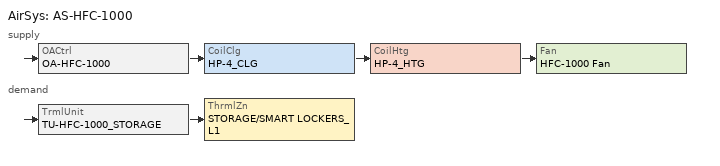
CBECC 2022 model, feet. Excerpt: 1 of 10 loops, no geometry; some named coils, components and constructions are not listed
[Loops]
AirSys 'AS-HFC-1000'
 supply: OACtrl 'OA-HFC-1000' > CoilClg 'HP-4_CLG' > CoilHtg 'HP-4_HTG' > Fan 'HFC-1000 Fan'
 demand: TrmlUnit 'TU-HFC-1000_STORAGE' > ThrmlZn 'STORAGE/SMART LOCKERS_L1'
[ResOtherZn] ozDHWSys=ResidentialDHWSystem 1
IDF 1_L1: Type=Conditioned; SpcFunc=Electrical, Mechanical, Telephone Rooms; VentSpcFunc=General - Unoccupied; ozHVACSystem=LG ZRUM036GSS0; Area=100.394; CeilingHeight=11; FloorHeight=11; Bottom=11; AirSys_NameRoot=AS_IDF 1_L1
IDF 2_L1: Type=Conditioned; SpcFunc=Electrical, Mechanical, Telephone Rooms; VentSpcFunc=General - Unoccupied; ozHVACSystem=LG KSAB091A; Area=120.788; CeilingHeight=11; FloorHeight=11; Bottom=11; AirSys_NameRoot=AS_IDF 2_L1
IDF 3_L1: Type=Conditioned; SpcFunc=Electrical, Mechanical, Telephone Rooms; VentSpcFunc=General - Unoccupied; ozHVACSystem=LG ZRUM036GSS0-2; Area=105.519; CeilingHeight=11; FloorHeight=11; Bottom=11; AirSys_NameRoot=AS_IDF 3_L1
INVERTER RM_L1: Type=Conditioned; SpcFunc=Electrical, Mechanical, Telephone Rooms; VentSpcFunc=General - Unoccupied; ozHVACSystem=LG KUSAB121A; Area=165.153; CeilingHeight=11; FloorHeight=11; Bottom=11; AirSys_NameRoot=AS_INVERTER RM._L1
JAN CL_L1: Type=Unconditioned; SpcFunc=Storage; VentSpcFunc=General - Unoccupied; Area=27.9346; CeilingHeight=11; FloorHeight=11; Bottom=11; IAQOption=Individual IAQ Fans
LOBBY_L1: Type=Unconditioned; SpcFunc=Lobby, Main Entry; VentSpcFunc=Residential - Common corridors; Area=530.857; CeilingHeight=11; FloorHeight=11; Bottom=11; IAQOption=Individual IAQ Fans; IAQFanRef[1]=FOF-2; DsgnOcc=1; DsgnOccNum=14
MAIN ELEC._L1: Type=Unconditioned; SpcFunc=Electrical, Mechanical, Telephone Rooms; VentSpcFunc=General - Unoccupied; Area=221.032; CeilingHeight=11; FloorHeight=11; Bottom=11; IAQOption=Individual IAQ Fans
MAIN ELEC_L1: Type=Unconditioned; SpcFunc=Electrical, Mechanical, Telephone Rooms; VentSpcFunc=General - Unoccupied; Area=257.729; CeilingHeight=11; FloorHeight=11; Bottom=11; IAQOption=Individual IAQ Fans
MAIN LOBBY/LEASING_L1: Type=Conditioned; SpcFunc=Lobby, Main Entry; VentSpcFunc=Lodging - Lobbies/pre-function; ozHVACSystem=MAIN LOBBY/LEASI AirSys; Area=674.631; CeilingHeight=21.25; FloorHeight=21.25; Bottom=11
MAKER ROOM_L1: Type=Conditioned; SpcFunc=All other; VentSpcFunc=Misc - All others; ozHVACSystem=MAKER ROOM_L1 AirSys; Area=70.0393; CeilingHeight=11; FloorHeight=11; Bottom=11
MECH._L1: Type=Unconditioned; SpcFunc=Electrical, Mechanical, Telephone Rooms; VentSpcFunc=General - Unoccupied; Area=61.5586; CeilingHeight=11; FloorHeight=11; Bottom=11; IAQOption=Individual IAQ Fans
MOVE IN/OUT_L1: Type=Unconditioned; SpcFunc=Lobby, Main Entry; VentSpcFunc=Residential - Common corridors; Area=1014.16; CeilingHeight=11; FloorHeight=11; Bottom=11; IAQOption=Individual IAQ Fans; IAQFanRef[1]=COOK-120SQN10D
MPOE_L1: Type=Conditioned; SpcFunc=Electrical, Mechanical, Telephone Rooms; VentSpcFunc=General - Unoccupied; ozHVACSystem=LG KUSAP241A; Area=156.853; CeilingHeight=11; FloorHeight=11; Bottom=11; AirSys_NameRoot=AS_MPOE_L1
PARKING_L1: Type=Unconditioned; SpcFunc=Parking Garage Area (Parking Zone and Ramps); VentSpcFunc=Exhaust - Parking garages; Area=73113; CeilingHeight=11; FloorHeight=11; Bottom=11; IAQOption=Individual IAQ Fans; PrkgGarExhFlow=56000; PrkgGarExhFanPwr=0.4
PASSAGEWAY_L1: Type=Unconditioned; SpcFunc=Corridor Area; VentSpcFunc=Lodging - Lobbies/pre-function; Area=157; CeilingHeight=11; FloorHeight=11; Bottom=11; IAQOption=Individual IAQ Fans; IAQFanRef[1]=FOF-2_100
RESTROOM_L1: Type=Unconditioned; SpcFunc=Restrooms; VentSpcFunc=Exhaust - Toilets, public; Area=137.642; CeilingHeight=11; FloorHeight=11; Bottom=11; IAQOption=Individual IAQ Fans; IAQFanRef[1]=TEF-1_50; ExhNumFixtures=2; IAQFanCnt[1]=2; MakeupExhSrc=DirectOutsideAir
STAIR 1_L1: Type=Unconditioned; SpcFunc=Stairwell; VentSpcFunc=General - Unoccupied; Area=179.107; CeilingHeight=11; FloorHeight=11; Bottom=11; IAQOption=Individual IAQ Fans
STAIR 2_L1: Type=Unconditioned; SpcFunc=Stairwell; VentSpcFunc=General - Unoccupied; Area=199.944; CeilingHeight=11; FloorHeight=11; Bottom=11; IAQOption=Individual IAQ Fans
STAIR 3_L1: Type=Unconditioned; SpcFunc=Stairwell; VentSpcFunc=General - Unoccupied; Area=179.041; CeilingHeight=11; FloorHeight=11; Bottom=11; IAQOption=Individual IAQ Fans
STAIR 4_L1: Type=Unconditioned; SpcFunc=Stairwell; VentSpcFunc=General - Unoccupied; Area=491.082; CeilingHeight=11; FloorHeight=11; Bottom=11; IAQOption=Individual IAQ Fans
STAIR 5_L1: Type=Unconditioned; SpcFunc=Stairwell; VentSpcFunc=General - Unoccupied; Area=185.09; CeilingHeight=11; FloorHeight=11; Bottom=11; IAQOption=Individual IAQ Fans
STAIR 10_L1: Type=Unconditioned; SpcFunc=Stairwell; VentSpcFunc=General - Unoccupied; Area=165.6; CeilingHeight=11; FloorHeight=11; Bottom=11; IAQOption=Individual IAQ Fans
STORAGE/SMART LOCKERS_L1: Type=Conditioned; SpcFunc=Conference, Multipurpose and Meeting Area; VentSpcFunc=Lodging - Multipurpose assembly; ozHVACSystem=AS-HFC-1000; Area=844.4; CeilingHeight=11; FloorHeight=11; Bottom=11
TRASH ROOM 1_L1: Type=Unconditioned; SpcFunc=Storage; VentSpcFunc=Exhaust - Janitor closets, trash rooms, recycling; Area=600; CeilingHeight=11; FloorHeight=11; Bottom=11; IAQOption=Individual IAQ Fans; IAQFanRef[1]=COOK-120SQN10D; MakeupExhSrc=DirectOutsideAir; IAQFanRef[2]=SF 1-1
TRASH ROOM 2_L1: Type=Unconditioned; SpcFunc=Storage; VentSpcFunc=Exhaust - Janitor closets, trash rooms, recycling; Area=508.404; CeilingHeight=11; FloorHeight=11; Bottom=11; IAQOption=Individual IAQ Fans; IAQFanRef[1]=COOK-120SQN10D; MakeupExhSrc=DirectOutsideAir; IAQFanRef[2]=SF 1-1
TRASH ROOM_L1: Type=Unconditioned; SpcFunc=Storage; VentSpcFunc=Exhaust - Janitor closets, trash rooms, recycling; Area=595; CeilingHeight=11; FloorHeight=11; Bottom=11; IAQOption=Individual IAQ Fans; IAQFanRef[1]=COOK-120SQN10D; MakeupExhSrc=DirectOutsideAir; IAQFanRef[2]=SF 1-1
TRASH STAGING_L1: Type=Unconditioned; SpcFunc=Storage; VentSpcFunc=General - Unoccupied; Area=529.775; CeilingHeight=11; FloorHeight=11; Bottom=11; IAQOption=Individual IAQ Fans
TRASH VEST._L1: Type=Unconditioned; SpcFunc=Storage; VentSpcFunc=General - Unoccupied; Area=82.4467; CeilingHeight=11; FloorHeight=11; Bottom=11; IAQOption=Individual IAQ Fans
CORRIDOR 1_L2: Type=Unconditioned; SpcFunc=Corridor Area; VentSpcFunc=Residential - Common corridors; Area=4204.7; CeilingHeight=10.25; FloorHeight=10.25; Bottom=22; IAQOption=Central Supply / Central Exhaust; IAQFanRef[1]=FOF-2; IAQFanCnt[1]=2; IAQFanRef[2]=COOK-100SQN15D; CentralVentSysRef=Corridor Ventilation
ELEC 1_L2: Type=Conditioned; SpcFunc=Electrical, Mechanical, Telephone Rooms; VentSpcFunc=General - Unoccupied; ozHVACSystem=LG KUSAP241A; Area=315.334; CeilingHeight=10.25; FloorHeight=10.25; Bottom=22; AirSys_NameRoot=AS_ELEC 1_L2
ELEC 2_L2: Type=Conditioned; SpcFunc=Electrical, Mechanical, Telephone Rooms; VentSpcFunc=General - Unoccupied; ozHVACSystem=LG KUSAP241A; Area=322.903; CeilingHeight=10.25; FloorHeight=10.25; Bottom=22; AirSys_NameRoot=AS_ELEC 2_L2
ELEV LOBBY_L2: Type=Unconditioned; SpcFunc=Lobby, Main Entry; VentSpcFunc=Residential - Common corridors; Area=326.982; CeilingHeight=10.25; FloorHeight=10.25; Bottom=22; IAQOption=Individual IAQ Fans; IAQFanRef[1]=SF-100SQN12D; DsgnOcc=1; DsgnOccNum=8; IAQFanCnt[1]=1
ELEVATOR 1_L2: Type=Unconditioned; SpcFunc=Unoccupied-Include in Gross Floor Area; VentSpcFunc=NA; Area=168.953; CeilingHeight=10.25; FloorHeight=10.25; Bottom=22; IAQOption=Individual IAQ Fans
ELEVATOR 2_L2: Type=Unconditioned; SpcFunc=Unoccupied-Include in Gross Floor Area; VentSpcFunc=NA; Area=149.826; CeilingHeight=10.25; FloorHeight=10.25; Bottom=22; IAQOption=Individual IAQ Fans
ELEVATOR 5_L2: Type=Unconditioned; SpcFunc=Unoccupied-Include in Gross Floor Area; VentSpcFunc=NA; Area=82.6854; CeilingHeight=10.25; FloorHeight=10.25; Bottom=22; IAQOption=Individual IAQ Fans
IDF 1_L2: Type=Conditioned; SpcFunc=Electrical, Mechanical, Telephone Rooms; VentSpcFunc=General - Unoccupied; ozHVACSystem=LG ZRUM036GSS0; Area=100.394; CeilingHeight=10.25; FloorHeight=10.25; Bottom=22; AirSys_NameRoot=AS_IDF 1_L2
IDF 2_L2: Type=Conditioned; SpcFunc=Electrical, Mechanical, Telephone Rooms; VentSpcFunc=General - Unoccupied; ozHVACSystem=LG ZRUM024GSS0; Area=67.3386; CeilingHeight=10.25; FloorHeight=10.25; Bottom=22; AirSys_NameRoot=AS_IDF 2_L2
IDF 3_L2: Type=Conditioned; SpcFunc=Electrical, Mechanical, Telephone Rooms; VentSpcFunc=General - Unoccupied; ozHVACSystem=LG ZRUM036GSS0-2; Area=105.519; CeilingHeight=10.25; FloorHeight=10.25; Bottom=22; AirSys_NameRoot=AS_IDF 2_L2
LOOBY_L2: Type=Unconditioned; SpcFunc=Lobby, Main Entry; VentSpcFunc=Residential - Common corridors; Area=298.59; CeilingHeight=10.25; FloorHeight=10.25; Bottom=22; IAQOption=Central Supply / Central Exhaust; CentralVentSysRef=Corridor Ventilation
MECH. 1_L2: Type=Unconditioned; SpcFunc=Electrical, Mechanical, Telephone Rooms; VentSpcFunc=General - Unoccupied; Area=234.419; CeilingHeight=10.25; FloorHeight=10.25; Bottom=22; IAQOption=Individual IAQ Fans
MECH. 2_L2: Type=Unconditioned; SpcFunc=Electrical, Mechanical, Telephone Rooms; VentSpcFunc=General - Unoccupied; Area=359.051; CeilingHeight=10.25; FloorHeight=10.25; Bottom=22; IAQOption=Individual IAQ Fans
MECH. 3_L2: Type=Unconditioned; SpcFunc=Electrical, Mechanical, Telephone Rooms; VentSpcFunc=General - Unoccupied; Area=482.519; CeilingHeight=10.25; FloorHeight=10.25; Bottom=22; IAQOption=Individual IAQ Fans
PARKING_L2: Type=Unconditioned; SpcFunc=Parking Garage Area (Parking Zone and Ramps); VentSpcFunc=Exhaust - Parking garages; Area=71400.5; CeilingHeight=10.25; FloorHeight=10.25; Bottom=22; IAQOption=Individual IAQ Fans; PrkgGarExhFlow=56000; PrkgGarExhFanPwr=0.4
[ResIntFlr] Construction=Interior Floor Cons; IsPartySurface=1
Name | Area | FloorZ | Outside
IntFloor : IDF 1_L1 | 62.9099 | 11 | PARKING_LB
IntFloor : IDF 1_L1 2 | 37.4839 | 11 | STAIR 1_LB
IntFloor : IDF 2_L1 | 120.788 | 11 | PARKING_LB
IntFloor : IDF 3_L1 | 52.7573 | 11 | PARKING_LB
IntFloor : IDF 3_L1 2 | 52.7612 | 11 | PARKING_LB
IntFloor : INVERTER RM._L1 | 7.70567 | 11 | MECH 3_LB
IntFloor : INVERTER RM._L1 2 | 157.447 | 11 | PARKING_LB
IntFloor : LOBBY_L1 | 410.072 | 11 | LOBBY_LB
IntFloor : LOBBY_L1 2 | 120.785 | 11 | RES. STORAGE_LB
IntFloor : MAIN ELEC._L1 | 221.032 | 11 | MECH 3_LB
IntFloor : MAIN ELEC_L1 | 257.729 | 11 | PARKING_LB
IntFloor : MAIN LOBBY/LEASING_L1 | 169.147 | 11 | ELEV LOBBY_LB
IntFloor : MAIN LOBBY/LEASING_L1 2 | 247.99 | 11 | MECH 1_LB
IntFloor : MAIN LOBBY/LEASING_L1 3 | 257.493 | 11 | PARKING_LB
IntFloor : MAKER ROOM_L1 | 11.1026 | 11 | LOBBY_LB
IntFloor : MAKER ROOM_L1 2 | 58.9367 | 11 | RES. STORAGE_LB
IntFloor : MECH._L1 | 50.7294 | 11 | MECH 4_LB
IntFloor : MECH._L1 2 | 10.8291 | 11 | PARKING_LB
IntFloor : MOVE IN/OUT_L1 | 173.716 | 11 | MECH 3_LB
IntFloor : MOVE IN/OUT_L1 2 | 840.446 | 11 | PARKING_LB
IntFloor : MPOE_L1 | 156.853 | 11 | PARKING_LB
IntFloor : PARKING_L1 | 319.326 | 11 | ELEC 1_LB
IntFloor : PARKING_L1 2 | 373.085 | 11 | ELEC 2_LB
IntFloor : PARKING_L1 3 | 85.0407 | 11 | MECH 1_LB
IntFloor : PARKING_L1 4 | 51.1036 | 11 | MECH 4_LB
IntFloor : PARKING_L1 5 | 36.2309 | 11 | MECH 4_LB
IntFloor : PARKING_L1 6 | 7625.19 | 11 | PARKING_LB
IntFloor : PARKING_L1 7 | 1993.21 | 11 | PARKING_LB
IntFloor : PARKING_L1 8 | 19524.2 | 11 | PARKING_LB
IntFloor : PARKING_L1 9 | 27754.7 | 11 | PARKING_LB
IntFloor : PARKING_L1 10 | 15351 | 11 | PARKING_LB
IntFloor : PASSAGEWAY_L1 | 157 | 11 | PARKING_LB
IntFloor : STAIR 1_L1 | 179.107 | 11 | STAIR 1_LB
IntFloor : STAIR 2_L1 | 199.944 | 11 | STAIR 2_LB
IntFloor : STAIR 3_L1 | 179.041 | 11 | PARKING_LB
IntFloor : STAIR 4_L1 | 420.26 | 11 | PARKING_LB
IntFloor : STAIR 4_L1 2 | 70.8219 | 11 | PARKING_LB
IntFloor : STAIR 5_L1 | 185.09 | 11 | PARKING_LB
IntFloor : TRASH ROOM 1_L1 | 600 | 11 | PARKING_LB
IntFloor : TRASH ROOM 2_L1 | 508.404 | 11 | PARKING_LB
IntFloor : TRASH ROOM_L1 | 38.6881 | 11 | LOBBY_LB
IntFloor : TRASH ROOM_L1 2 | 15.026 | 11 | PARKING_LB
IntFloor : TRASH ROOM_L1 3 | 499.543 | 11 | PARKING_LB
IntFloor : TRASH ROOM_L1 4 | 41.5971 | 11 | RES. STORAGE_LB
IntFloor : TRASH VEST._L1 | 82.4467 | 11 | PARKING_LB
IntFloor : CORRIDOR 1_L2 | 157.594 | 22 | BIKE/ MAINT_L1
IntFloor : CORRIDOR 1_L2 2 | 30.5788 | 22 | DOM WATER_L1
IntFloor : CORRIDOR 1_L2 3 | 90.7325 | 22 | FACILITIES_L1
IntFloor : CORRIDOR 1_L2 4 | 24.628 | 22 | FIRE PUMP RM_L1
IntFloor : CORRIDOR 1_L2 5 | 161.824 | 22 | LOBBY_L1
IntFloor : CORRIDOR 1_L2 6 | 286.96 | 22 | MOVE IN/OUT_L1
IntFloor : CORRIDOR 1_L2 7 | 91.0743 | 22 | PARKING_L1
IntFloor : CORRIDOR 1_L2 8 | 233.117 | 22 | PARKING_L1
IntFloor : CORRIDOR 1_L2 9 | 87.6393 | 22 | STAIR 4_L1
IntFloor : CORRIDOR 1_L2 10 | 20.9132 | 22 | TRASH ROOM_L1
IntFloor : ELEC 1_L2 | 315.334 | 22 | PARKING_L1
IntFloor : ELEC 2_L2 | 322.903 | 22 | PARKING_L1
IntFloor : ELEV LOBBY_L2 | 326.982 | 22 | MAIN LOBBY/LEASING_L1
IntFloor : ELEVATOR 1_L2 | 168.953 | 22 | ELEVATOR 2_L1
IntFloor : ELEVATOR 2_L2 | 149.826 | 22 | ELEVATOR 1_L1
IntFloor : ELEVATOR 5_L2 | 82.6854 | 22 | ELEV 5_L1
IntFloor : IA1 1_L2 | 744.266 | 22 | MAKER ROOM_L1
IntFloor : IA1 1_L2 2 | 507.056 | 22 | DOG WASH_L1
IntFloor : IA1 1_L2 3 | 248.696 | 22 | LOBBY_L1
IntFloor : IA1 1_L2 4 | 22.8318 | 22 | MAKER ROOM_L1
IntFloor : IA1 1_L2 5 | 739.725 | 22 | IA1 1_L1
IntFloor : IA1 1_L2 6 | 716.105 | 22 | IA1 1_L1
IntFloor : IA1 1_L2 7; IntFloor : IA1 1_L2 19 | 734.401 | 22 | IA1 1_L1
IntFloor : IA1 1_L2 8 | 73.3723 | 22 | FACILITIES_L1
IntFloor : IA1 1_L2 9 | 54.0314 | 22 | INVERTER RM_L1
IntFloor : IA1 1_L2 10 | 423.628 | 22 | PARKING_L1
IntFloor : IA1 1_L2 11 | 200.556 | 22 | STAIR 4_L1
IntFloor : IA1 1_L2 12 | 744.513 | 22 | PARKING_L1
IntFloor : IA1 1_L2 13; IntFloor : IA1 1_L2 29 | 764.254 | 22 | IA1 1_L1
IntFloor : IA1 1_L2 14 | 121.034 | 22 | DOM WATER_L1
IntFloor : IA1 1_L2 15 | 223.809 | 22 | FIRE PUMP RM_L1
IntFloor : IA1 1_L2 16 | 198.743 | 22 | MAIN ELEC_L1
IntFloor : IA1 1_L2 17 | 156.853 | 22 | MPOE_L1
IntFloor : IA1 1_L2 18 | 47.9936 | 22 | PARKING_L1
IntFloor : IA1 1_L2 20 | 441.595 | 22 | MAIN LOBBY/LEASING_L1
IntFloor : IA1 1_L2 21 | 117.65 | 22 | STORAGE/SMART LOCKERS_L1
IntFloor : IA1 1_L2 22 | 212.301 | 22 | STORAGE/SMART LOCKERS_L1
IntFloor : IA1 1_L2 23 | 27.9346 | 22 | JAN CL_L1
IntFloor : IA1 1_L2 24 | 16.1462 | 22 | MAIN LOBBY/LEASING_L1
IntFloor : IA1 1_L2 25 | 137.642 | 22 | RESTROOM_L1
IntFloor : IA1 1_L2 26 | 133.675 | 22 | STORAGE/SMART LOCKERS_L1
IntFloor : IA1 1_L2 27 | 220.987 | 22 | STORAGE/SMART LOCKERS_L1
IntFloor : IA1 1_L2 28 | 167.026 | 22 | STORAGE/SMART LOCKERS_L1
IntFloor : IA1.2_L2 | 45.5812 | 22 | IA2_L1
IntFloor : IA1.3_L2 | 730.757 | 22 | IA1.3_L1
IntFloor : IA3_L2 | 736.678 | 22 | IA3_L1
IntFloor : IA4_L2 | 570.927 | 22 | IA4_L1
IntFloor : IB1 1_L2 | 362.217 | 22 | MOVE IN/OUT_L1
IntFloor : IB1 1_L2 2 | 778.921 | 22 | PARKING_L1
IntFloor : IB1 1_L2 3 | 389.992 | 22 | FACILITIES_L1
IntFloor : IB1 1_L2 4 | 111.122 | 22 | INVERTER RM_L1
IntFloor : IB1 1_L2 5 | 168.226 | 22 | MAIN ELEC._L1
IntFloor : IB1 1_L2 6 | 92.7388 | 22 | FACILITIES_L1
IntFloor : IB1 1_L2 7 | 354.145 | 22 | MOVE IN/OUT_L1
IntFloor : IB1 1_L2 8 | 1136.58 | 22 | IB1 1_L1
IntFloor : IB1 1_L2 9 | 1125.21 | 22 | IB1 1_L1
IntFloor : IB1.1_L2 | 836.235 | 22 | IA2_L1
IntFloor : IB1.1_L2 2 | 153.875 | 22 | PASSAGEWAY_L1
IntFloor : IDF 1_L2 | 100.394 | 22 | IDF 1_L1
IntFloor : IDF 2_L2 | 55.3088 | 22 | IDF 2_L1
IntFloor : IDF 2_L2 2 | 12.0298 | 22 | PARKING_L1
IntFloor : IDF 3_L2 | 105.519 | 22 | IDF 3_L1
IntFloor : IS1 1_L2 | 546.085 | 22 | IS1 1_L1
IntFloor : IS1 1_L2 2 | 555.915 | 22 | IS1 1_L1
IntFloor : IS1.1_L2 | 592.981 | 22 | IS1.1_L1
IntFloor : IS2_L2 | 513.909 | 22 | IS2_L1
IntFloor : LOOBY_L2 | 298.59 | 22 | LOBBY_L1
IntFloor : MECH. 1_L2 | 56.3713 | 22 | PARKING_L1
IntFloor : MECH. 1_L2 2 | 178.048 | 22 | TRASH ROOM_L1
IntFloor : MECH. 2_L2 | 61.5586 | 22 | MECH._L1
IntFloor : MECH. 2_L2 2 | 297.492 | 22 | PARKING_L1
IntFloor : MECH. 3_L2 | 482.519 | 22 | PARKING_L1
IntFloor : PARKING_L2 | 365.842 | 22 | BIKE/ MAINT_L1
IntFloor : PARKING_L2 2 | 82.4467 | 22 | ELEC. 1_L1
IntFloor : PARKING_L2 3 | 167.732 | 22 | ELEC. 2_L1
IntFloor : PARKING_L2 4 | 237.713 | 22 | FACILITIES_L1
IntFloor : PARKING_L2 5 | 65.4808 | 22 | IDF 2_L1
IntFloor : PARKING_L2 6 | 26184.1 | 22 | PARKING_L1
IntFloor : PARKING_L2 7 | 27855.5 | 22 | PARKING_L1
IntFloor : PARKING_L2 8 | 15207.7 | 22 | PARKING_L1
IntFloor : PARKING_L2 9 | 22.292 | 22 | STAIR 4_L1
IntFloor : PARKING_L2 10 | 607.736 | 22 | TRASH ROOM 1_L1
IntFloor : PARKING_L2 11 | 281.233 | 22 | TRASH ROOM 2_L1
IntFloor : PARKING_L2 12 | 46.6362 | 22 | TRASH ROOM 2_L1
IntFloor : PARKING_L2 13 | 193.619 | 22 | TRASH ROOM_L1
IntFloor : PARKING_L2 14 | 82.4467 | 22 | TRASH VEST._L1
[ResIntWall] Construction=Interior Wall Cons
Name | Area | IsPartySurface | Outside
IntWall : IDF 1_L1 | 60.6444 | 1 | MAIN LOBBY/LEASING_L1
IntWall : IDF 1_L1 2 | 200.31 | 1 | PARKING_L1
IntWall : IDF 1_L1 3 | 60.6444 | 1 | PARKING_L1
IntWall : IDF 1_L1 4 | 200.31 | 1 | STAIR 1_L1
IntWall : IDF 2_L1 | 121.913 | 1 | PARKING_L1
IntWall : IDF 2_L1 2 | 99.6965 | 1 | PARKING_L1
IntWall : IDF 2_L1 3 | 171.283 | 1 | STAIR 3_L1
IntWall : IDF 3_L1 | 132.339 | 1 | MOVE IN/OUT_L1
IntWall : IDF 3_L1 2 | 132.339 | 1 | PARKING_L1
IntWall : IDF 3_L1 3 | 96.4774 | 1 | PARKING_L1
IntWall : INVERTER RM._L1 | 101.595 | 1 | MAIN ELEC._L1
IntWall : INVERTER RM._L1 2 | 132.346 | 1 | FACILITIES_L1
IntWall : INVERTER RM._L1 3 | 31.5889 | 1 | FACILITIES_L1
IntWall : INVERTER RM._L1 4 | 133.184 | 1 | STAIR 4_L1
IntWall : IS1 1_L1 | 176.671 | 1 | STAIR 10_L1
IntWall : JAN CL_L1 | 65.0184 | 1 | RESTROOM_L1
IntWall : JAN CL_L1 2 | 51.9865 | 1 | STORAGE/SMART LOCKERS_L1
IntWall : LOBBY_L1 | 274.267 | 1 | MAKER ROOM_L1
IntWall : LOBBY_L1 2 | 94.5466 | 1 | MAKER ROOM_L1
IntWall : LOBBY_L1 3 | 59.6988 | 1 | TRASH ROOM_L1
IntWall : LOBBY_L1 4 | 309.205 | 1 | TRASH ROOM_L1
IntWall : MAIN ELEC._L1 | 84.7881 | 1 | FACILITIES_L1
IntWall : MAIN ELEC._L1 2 | 115.475 | 1 | MOVE IN/OUT_L1
IntWall : MAIN ELEC._L1 3 | 24.086 | 1 | MOVE IN/OUT_L1
IntWall : MAIN ELEC._L1 4 | 70.9081 | 1 | MOVE IN/OUT_L1
IntWall : MAIN ELEC_L1 | 145.075 | 1 | MPOE_L1
IntWall : MAIN ELEC_L1 2 | 101.36 | 1 | PARKING_L1
IntWall : MAIN ELEC_L1 3 | 42.3868 | 1 | PARKING_L1
IntWall : MAIN ELEC_L1 4 | 34.1079 | 1 | PARKING_L1
IntWall : MAIN LOBBY/LEASING_L1 | 259.341 | 1 | PARKING_L1
IntWall : MAIN LOBBY/LEASING_L1 2 | 419.96 | 1 | PARKING_L1
IntWall : MAIN LOBBY/LEASING_L1 3 | 54.751 | 1 | PARKING_L1
IntWall : MAIN LOBBY/LEASING_L1 4 | 102.349 | 1 | PARKING_L1
IntWall : MAIN LOBBY/LEASING_L1 5 | 103.074 | 1 | STORAGE/SMART LOCKERS_L1
IntWall : MAIN LOBBY/LEASING_L1 6; IntWall : SMART LOCKERS_L1 2 | 246.771 | 1 | STORAGE/SMART LOCKERS_L1
IntWall : MAIN LOBBY/LEASING_L1 7 | 17.9797 | 1 | STORAGE/SMART LOCKERS_L1
IntWall : MAIN LOBBY/LEASING_L1 8; IntWall : PARKING_L1 2 | 108.192 | 1 | STAIR 1_L1
IntWall : MAIN LOBBY/LEASING_L1 9 | 247.998 | 1 | STORAGE/SMART LOCKERS_L1
IntWall : MAIN LOBBY/LEASING_L1 10 | 40.3947 | 1 | CORRIDOR 1_L2
IntWall : MAIN LOBBY/LEASING_L1 11 | 179.705 | 1 | ELEV LOBBY_L2
IntWall : MAIN LOBBY/LEASING_L1 12 | 227.743 | 1 | ELEV LOBBY_L2
IntWall : MAIN LOBBY/LEASING_L1 13 | 319.559 | 1 | IA1 1_L2
IntWall : MAIN LOBBY/LEASING_L1 14 | 391.326 | 1 | PARKING_L2
IntWall : MAKER ROOM_L1 | 95.3875 | 1 | MPOE_L1
IntWall : MECH._L1 | 83.4347 | 1 | PARKING_L1
IntWall : MECH._L1 2 | 73.4236 | 1 | PARKING_L1
IntWall : MECH._L1 3 | 119.459 | 1 | PARKING_L1
IntWall : MOVE IN/OUT_L1 | 220.328 | 1 | PARKING_L1
IntWall : MOVE IN/OUT_L1 2 | 331.483 | 1 | PARKING_L1
IntWall : MOVE IN/OUT_L1 3 | 143.989 | 1 | PARKING_L1
IntWall : PARKING_L1 | 118.12 | 1 | PASSAGEWAY_L1
IntWall : PARKING_L1 3 | 212.136 | 1 | STAIR 2_L1
IntWall : PARKING_L1 4; IntWall : PASSAGEWAY_L1 | 108.152 | 1 | STAIR 3_L1
IntWall : PARKING_L1 5 | 200.31 | 1 | STAIR 3_L1
IntWall : PARKING_L1 6 | 102.306 | 1 | STAIR 4_L1
IntWall : PARKING_L1 7 | 171.207 | 1 | STAIR 4_L1
IntWall : PARKING_L1 8 | 63.6362 | 1 | STAIR 4_L1
IntWall : PARKING_L1 9 | 425.46 | 1 | STAIR 4_L1
IntWall : PARKING_L1 10 | 110.155 | 1 | STAIR 5_L1
IntWall : PARKING_L1 11 | 361.69 | 1 | TRASH ROOM 1_L1
IntWall : PARKING_L1 12; IntWall : STAIR 5_L1 | 203.312 | 1 | TRASH ROOM 1_L1
IntWall : PARKING_L1 13 | 307.109 | 1 | TRASH ROOM 2_L1
IntWall : PARKING_L1 14 | 200.31 | 1 | TRASH ROOM 2_L1
IntWall : PARKING_L1 15 | 153.895 | 1 | TRASH ROOM_L1
IntWall : PARKING_L1 16 | 244.281 | 1 | TRASH ROOM_L1
IntWall : PARKING_L1 17 | 118.207 | 1 | TRASH ROOM_L1
IntWall : PARKING_L1 18 | 47.0062 | 1 | TRASH STAGING_L1
IntWall : PARKING_L1 19; IntWall : TRASH ROOM 2_L1 | 100.155 | 1 | TRASH VEST._L1
ResidentialInteriorWall 1498 | 20000 |  | PARKING_L1
IntWall : PASSAGEWAY_L1 2 | 29.0266 | 1 | STAIR 3_L1
IntWall : RESTROOM_L1 | 86.2641 | 1 | STORAGE/SMART LOCKERS_L1
IntWall : RESTROOM_L1 2 | 21.2457 | 1 | STORAGE/SMART LOCKERS_L1
IntWall : RESTROOM_L1 3 | 193.067 | 1 | STORAGE/SMART LOCKERS_L1
IntWall : STAIR 2_L1 | 114.046 | 1 | TRASH ROOM_L1
IntWall : SMART LOCKERS_L1; IntWall : SECUR._L1 2 | 123.999 | 1 | STORAGE/SMART LOCKERS_L1
IntWall : SECUR._L1 | 58.9049 | 1 | STORAGE/SMART LOCKERS_L1
IntWall : TRASH ROOM 1_L1 | 239.542 | 1 | TRASH STAGING_L1
IntWall : CORRIDOR 1_L2 | 96.6318 | 1 | ELEVATOR 5_L2
IntWall : CORRIDOR 1_L2 2 | 248.593 | 1 | IA1 1_L2
IntWall : CORRIDOR 1_L2 3 | 103.822 | 1 | IA1 1_L2
IntWall : CORRIDOR 1_L2 4 | 39.5304 | 1 | IA1 1_L2
IntWall : CORRIDOR 1_L2 5 | 247.809 | 1 | IA1 1_L2
IntWall : CORRIDOR 1_L2 6 | 246.858 | 1 | IA1 1_L2
IntWall : CORRIDOR 1_L2 7 | 247.893 | 1 | IA1 1_L2
IntWall : CORRIDOR 1_L2 8 | 172.148 | 1 | IB1 1_L2
IntWall : CORRIDOR 1_L2 9 | 358.915 | 1 | IB1 1_L2
IntWall : CORRIDOR 1_L2 10 | 123.316 | 1 | IDF 3_L2
IntWall : CORRIDOR 1_L2 11 | 96.4569 | 1 | LOOBY_L2
IntWall : CORRIDOR 1_L2 12; IntWall : CORRIDOR 1_L2 16 | 76.0309 | 1 | PARKING_L2
IntWall : CORRIDOR 1_L2 13 | 98.5049 | 1 | PARKING_L2
IntWall : CORRIDOR 1_L2 14 | 188.707 | 1 | PARKING_L2
IntWall : CORRIDOR 1_L2 15 | 616.517 | 1 | PARKING_L2
IntWall : CORRIDOR 1_L2 17 | 125.482 | 1 | PARKING_L2
IntWall : CORRIDOR 1_L2 18 | 64.3248 | 1 | PARKING_L2
IntWall : CORRIDOR 1_L2 19 | 148.753 | 1 | PARKING_L2
IntWall : CORRIDOR 1_L2 20; IntWall : PARKING_L2 9 | 95.3304 | 1 | STAIR 4_L2
IntWall : CORRIDOR 1_L2 21 | 58.6718 | 1 | STORAGE 3_L2
IntWall : CORRIDOR 1_L2 22; IntWall : MECH. 1_L2 8 | 108.338 | 1 | TRASH_L2
IntWall : CORRIDOR 1_L2 23 | 37.4488 | 1 | TRASH_L2
IntWall : CORRIDOR 1_L2 24 | 92.1088 | 1 | ELEV LOBBY_L2
IntWall : CORRIDOR 1_L2 25 | 89.7985 | 1 | ELEVATOR 1_L2
IntWall : CORRIDOR 1_L2 26 | 246.72 | 1 | IA1 1_L2
IntWall : CORRIDOR 1_L2 27 | 238.659 | 1 | IA1 1_L2
IntWall : CORRIDOR 1_L2 28; IntWall : CORRIDOR 1_L2 30 | 244.944 | 1 | IA1 1_L2
IntWall : CORRIDOR 1_L2 29; IntWall : CORRIDOR 1_L2 34 | 254.387 | 1 | IA1 1_L2
IntWall : CORRIDOR 1_L2 31 | 24.3303 | 1 | IA1 1_L2
IntWall : CORRIDOR 1_L2 32 | 257.336 | 1 | IA1 1_L2
IntWall : CORRIDOR 1_L2 33 | 236.523 | 1 | IA1 1_L2
IntWall : CORRIDOR 1_L2 35 | 33.3147 | 1 | IA1.2_L2
IntWall : CORRIDOR 1_L2 36 | 39.164 | 1 | IA1.2_L2
IntWall : CORRIDOR 1_L2 37 | 227.503 | 1 | IA1.2_L2
IntWall : CORRIDOR 1_L2 38 | 240.387 | 1 | IA1.3_L2
IntWall : CORRIDOR 1_L2 39 | 244.329 | 1 | IA3_L2
IntWall : CORRIDOR 1_L2 40 | 261.116 | 1 | IB1 1_L2
IntWall : CORRIDOR 1_L2 41 | 166.378 | 1 | IB1 1_L2
IntWall : CORRIDOR 1_L2 42 | 362.251 | 1 | IB1 1_L2
IntWall : CORRIDOR 1_L2 43 | 322.683 | 1 | IB1.1_L2
IntWall : CORRIDOR 1_L2 44 | 56.5095 | 1 | IDF 1_L2
IntWall : CORRIDOR 1_L2 45 | 51.8314 | 1 | IDF 2_L2
IntWall : CORRIDOR 1_L2 46 | 166.27 | 1 | IS1 1_L2
IntWall : CORRIDOR 1_L2 47 | 169.263 | 1 | IS1 1_L2
IntWall : CORRIDOR 1_L2 48 | 180.549 | 1 | IS1.1_L2
IntWall : CORRIDOR 1_L2 49 | 155.986 | 1 | IS2_L2
IntWall : CORRIDOR 1_L2 50 | 73.0144 | 1 | LOOBY_L2
IntWall : CORRIDOR 1_L2 51 | 357.778 | 1 | MECH. 2_L2
IntWall : CORRIDOR 1_L2 52 | 138.097 | 1 | PARKING_L2
IntWall : CORRIDOR 1_L2 53 | 265.41 | 1 | PARKING_L2
IntWall : CORRIDOR 1_L2 54 | 46.1284 | 1 | PARKING_L2
IntWall : CORRIDOR 1_L2 55 | 1028.14 | 1 | PARKING_L2
IntWall : CORRIDOR 1_L2 56 | 1247.11 | 1 | PARKING_L2
IntWall : CORRIDOR 1_L2 57 | 51.8344 | 1 | PARKING_L2
IntWall : CORRIDOR 1_L2 58 | 1357.6 | 1 | PARKING_L2
IntWall : CORRIDOR 1_L2 59; IntWall : PARKING_L2 3 | 100.815 | 1 | STAIR 1_L2
IntWall : CORRIDOR 1_L2 60 | 106.27 | 1 | STAIR 2_L2
IntWall : CORRIDOR 1_L2 61; IntWall : PARKING_L2 6 | 100.778 | 1 | STAIR 3_L2
IntWall : CORRIDOR 1_L2 62 | 27.0475 | 1 | STAIR 3_L2
IntWall : CORRIDOR 1_L2 63 | 98.3469 | 1 | STORAGE 2_L2
IntWall : CORRIDOR 1_L2 64 | 101.619 | 1 | TRASH VEST._L2
IntWall : ELEC 1_L2 | 100.19 | 1 | PARKING_L2
IntWall : ELEC 1_L2 2 | 32.0346 | 1 | PARKING_L2
IntWall : ELEC 1_L2 3 | 88.3255 | 1 | PARKING_L2
IntWall : ELEC 1_L2 4 | 192.766 | 1 | PARKING_L2
IntWall : ELEC 1_L2 5 | 188.515 | 1 | PARKING_L2
IntWall : ELEC 1_L2 6 | 160.731 | 1 | PARKING_L2
IntWall : ELEC 2_L2; IntWall : ELEC 2_L2 3 | 209.402 | 1 | PARKING_L2
IntWall : ELEC 2_L2 2; IntWall : ELEC 2_L2 4 | 162.009 | 1 | PARKING_L2
IntWall : ELEV LOBBY_L2 | 84.3338 | 1 | ELEVATOR 2_L2
IntWall : ELEV LOBBY_L2 2 | 186.652 | 1 | ELEVATOR 2_L2
IntWall : ELEV LOBBY_L2 3 | 51.018 | 1 | PARKING_L2
IntWall : ELEV LOBBY_L2 4 | 95.3707 | 1 | PARKING_L2
IntWall : ELEVATOR 1_L2 | 197.672 | 1 | LOOBY_L2
IntWall : ELEVATOR 1_L2 2; IntWall : PARKING_L2 4 | 197.672 | 1 | STAIR 2_L2
IntWall : ELEVATOR 1_L2 3 | 89.7985 | 1 | STORAGE 3_L2
IntWall : ELEVATOR 2_L2 | 84.3338 | 1 | PARKING_L2
IntWall : ELEVATOR 2_L2 2; IntWall : IDF 1_L2 3 | 186.652 | 1 | STAIR 1_L2
IntWall : ELEVATOR 5_L2 | 89.8994 | 1 | IDF 3_L2
IntWall : ELEVATOR 5_L2 2 | 96.6318 | 1 | PARKING_L2
IntWall : ELEVATOR 5_L2 3; IntWall : IDF 3_L2 2 | 89.8994 | 1 | PARKING_L2
IntWall : IA1 1_L2 | 6.60802 | 1 | LOOBY_L2
IntWall : IA1 1_L2 2 | 219.232 | 1 | LOOBY_L2
IntWall : IA1 1_L2 3 | 343.89 | 1 | STORAGE 2_L2
IntWall : IA1 1_L2 4 | 292.629 | 1 | IB1 1_L2
IntWall : IA1.2_L2 | 289.631 | 1 | IA3_L2
IntWall : IA1.2_L2 2 | 116.608 | 1 | IB1.1_L2
IntWall : IA1.2_L2 3 | 153.42 | 1 | IB1.1_L2
IntWall : IA1.3_L2 | 291.486 | 1 | IS1 1_L2
IntWall : IA3_L2 | 290.255 | 1 | IA4_L2
IntWall : IA4_L2 | 307.52 | 1 | IS2_L2
IntWall : IB1 1_L2 | 220.987 | 1 | MECH. 3_L2
IntWall : IB1 1_L2 2 | 74.9313 | 1 | PARKING_L2
IntWall : IB1 1_L2 3 | 194.589 | 1 | PARKING_L2
IntWall : IB1 1_L2 4 | 78.7952 | 1 | IS1 1_L2
IntWall : IB1 1_L2 5 | 121.245 | 1 | LOOBY_L2
IntWall : IB1 1_L2 6 | 345.06 | 1 | IS1.1_L2
IntWall : IB1 1_L2 7 | 345.06 | 1 | IS2_L2
IntWall : IDF 1_L2 | 186.652 | 1 | PARKING_L2
IntWall : IDF 1_L2 2 | 56.5095 | 1 | PARKING_L2
IntWall : IDF 2_L2 | 140.81 | 1 | MECH. 2_L2
IntWall : IDF 2_L2 2 | 163.812 | 1 | PARKING_L2
IntWall : IDF 2_L2 3 | 46.4478 | 1 | PARKING_L2
IntWall : IDF 3_L2 | 123.316 | 1 | PARKING_L2
IntWall : IS1 1_L2 | 164.625 | 1 | STAIR 10_L2
IntWall : LOOBY_L2 | 18.1796 | 1 | STORAGE 3_L2
IntWall : MECH. 1_L2 | 45.4861 | 1 | PARKING_L2
IntWall : MECH. 1_L2 2 | 186.033 | 1 | PARKING_L2
IntWall : MECH. 1_L2 3 | 166.398 | 1 | PARKING_L2
IntWall : MECH. 1_L2 4 | 35.5925 | 1 | PARKING_L2
IntWall : MECH. 1_L2 5 | 12.5737 | 1 | STORAGE 3_L2
IntWall : MECH. 1_L2 6 | 109.501 | 1 | STORAGE 3_L2
IntWall : MECH. 1_L2 7 | 40.9395 | 1 | TRASH_L2
IntWall : MECH. 2_L2 | 77.746 | 1 | PARKING_L2
IntWall : MECH. 2_L2 2 | 136.421 | 1 | PARKING_L2
IntWall : MECH. 2_L2 3 | 140.429 | 1 | PARKING_L2
IntWall : MECH. 2_L2 4 | 80.9306 | 1 | PARKING_L2
IntWall : MECH. 3_L2 | 229.401 | 1 | PARKING_L2
IntWall : MECH. 3_L2 2 | 220.987 | 1 | PARKING_L2
IntWall : PARKING_L2 | 195.661 | 1 | RES STORAGE_L2
IntWall : PARKING_L2 2 | 189.45 | 1 | RES STORAGE_L2
IntWall : PARKING_L2 5 | 159.605 | 1 | STAIR 3_L2
IntWall : PARKING_L2 7 | 186.652 | 1 | STAIR 3_L2
IntWall : PARKING_L2 8; IntWall : PARKING_L2 10 | 199.031 | 1 | STAIR 4_L2
IntWall : PARKING_L2 11; IntWall : PARKING_L2 12 | 189.45 | 1 | STAIR 5_L2
IntWall : PARKING_L2 13 | 102.645 | 1 | STAIR 5_L2
IntWall : PARKING_L2 14; IntWall : PARKING_L2 16 | 94.8461 | 1 | STORAGE 1_L2
IntWall : PARKING_L2 15 | 101.619 | 1 | STORAGE 1_L2
IntWall : PARKING_L2 17 | 46.0981 | 1 | STORAGE 3_L2
IntWall : PARKING_L2 18; IntWall : PARKING_L2 19 | 92.1188 | 1 | TRASH VEST._L2
[ResExtWall] Construction=R-21 Metal Frame
Name | Orientation | Area
ExtWall (Front 1) : INVERTER RM._L1 | Front | 49.0886
ExtWall (Front 1) : IS1 1_L1 | Front | 109.076
ExtWall (Back 1) : IS1 1_L1 | Back | 57.4938
ExtWall (Right 1) : IS1 1_L1 | Right | 178.436
ExtWall (Right 2) : IS1 1_L1 | Right | 181.648
ExtWall (Front 1) : IS1.1_L1 | Front | 370.308
ExtWall (Left 1) : IS1.1_L1 | Left | 32.9603
ExtWall (Right 1) : IS1.1_L1 | Right | 193.76
ExtWall (Right 1) : IS2_L1 | Right | 83.7018
ExtWall (Right 2) : IS2_L1 | Right | 107.744
ExtWall (Front 1) : LOBBY_L1 | Front | 55.2201
ExtWall (Right 1) : LOBBY_L1 | Right | 42.2785
ExtWall (Front 1) : MAIN ELEC._L1 | Front | 152.657
ExtWall (Front 1) : MAIN ELEC_L1 | Front | 261.918
ExtWall (Right 1) : MAIN ELEC_L1 | Right | 135.468
ExtWall (Left 1) : MAIN LOBBY/LEASING_L1 | Left | 812.952
ExtWall (Left 2) : MAIN LOBBY/LEASING_L1 | Left | 321.699
ExtWall (Back 1) : MAIN LOBBY/LEASING_L1 | Back | 155.255
ExtWall (Back 2) : MAIN LOBBY/LEASING_L1 | Back | 1250.39
ExtWall (Front 1) : MAKER ROOM_L1 | Front | 137.135
ExtWall (Front 2) : MAKER ROOM_L1 | Front | 137.132
ExtWall (Left 1) : MAKER ROOM_L1 | Left | 61.3409
ExtWall (Front 1) : MOVE IN/OUT_L1 | Front | 224.222
ExtWall (Front 2) : MOVE IN/OUT_L1 | Front | 121.386
ExtWall (Left 1) : MOVE IN/OUT_L1 | Left | 42.394
ExtWall (Right 1) : MPOE_L1 | Right | 35.436
ExtWall (Front 1) : PARKING_L1 | Front | 561.383
ExtWall (Front 2) : PARKING_L1 | Front | 148.135
ExtWall (Front 3) : PARKING_L1 | Front | 408.613
ExtWall (Front 4) : PARKING_L1 | Front | 246.186
ExtWall (Left 1) : PARKING_L1 | Left | 2282.47
ExtWall (Left 2) : PARKING_L1 | Left | 53.1991
ExtWall (Left 3) : PARKING_L1 | Left | 49.6696
ExtWall (Back 1) : PARKING_L1 | Back | 329.986
ExtWall (Right 1) : PARKING_L1 | Right | 286.314
ExtWall (Right 2) : PARKING_L1 | Right | 49.6696
ExtWall (Right 3) : PARKING_L1 | Right | 42.394
ExtWall (Left 1) : PASSAGEWAY_L1 | Left | 350.408
ExtWall (Back 1) : PASSAGEWAY_L1 | Back | 66.9997
ExtWall (Front 1) : STAIR 4_L1 | Front | 77.2743
ExtWall (Front 1) : STAIR 5_L1 | Front | 110.155
ExtWall (Front 1) : STAIR 10_L1 | Front | 176.671
ExtWall (Left 1) : STAIR 10_L1 | Left | 113.418
ExtWall (Right 1) : STAIR 10_L1 | Right | 113.418
ExtWall (Back 1) : STORAGE RM_L1 | Back | 246.771
ExtWall (Back 1) : SECUR._L1 | Back | 145.169
ExtWall (Front 1) : TRASH ROOM 1_L1 | Front | 122.148
ExtWall (Front 1) : TRASH STAGING_L1 | Front | 286.549
ExtWall (Left 1) : TRASH STAGING_L1 | Left | 223.706
ExtWall (Right 1) : TRASH STAGING_L1 | Right | 223.706
ExtWall (Back 1) : CORRIDOR 1_L2 | Back | 307.487
ExtWall (Right 1) : CORRIDOR 1_L2 | Right | 197.454
ExtWall (Front 1) : IA1 1_L2 | Front | 127.785
ExtWall (Front 2) : IA1 1_L2 | Front | 120.807
ExtWall (Front 3) : IA1 1_L2 | Front | 125.895
ExtWall (Front 4) : IA1 1_L2 | Front | 132.867
ExtWall (Front 5) : IA1 1_L2 | Front | 130.062
ExtWall (Front 6) : IA1 1_L2 | Front | 117.747
ExtWall (Front 7) : IA1 1_L2 | Front | 120.686
ExtWall (Front 8) : IA1 1_L2 | Front | 126.171
ExtWall (Front 9) : IA1 1_L2 | Front | 122.879
ExtWall (Front 10) : IA1 1_L2 | Front | 125.014
ExtWall (Left 1) : IA1 1_L2 | Left | 57.1585
ExtWall (Left 2) : IA1 1_L2; ExtWall (Left 3) : IA1 1_L2; ExtWall (Left 6) : IA1 1_L2; ExtWall (Left 7) : IA1 1_L2; ExtWall (Left 2) : IB1.1_L2 | Left | 57.7739
ExtWall (Left 4) : IA1 1_L2; ExtWall (Left 5) : IA1 1_L2; ExtWall (Left 2) : IB1 1_L2; ExtWall (Left 3) : IB1 1_L2 | Left | 49.5719
ExtWall (Back 1) : IA1 1_L2; ExtWall (Back 2) : IA1 1_L2 | Back | 123.36
ExtWall (Back 3) : IA1 1_L2 | Back | 120.327
ExtWall (Back 4) : IA1 1_L2 | Back | 118.332
ExtWall (Back 5) : IA1 1_L2; ExtWall (Back 6) : IA1 1_L2; ExtWall (Back 9) : IA1 1_L2; ExtWall (Back 10) : IA1 1_L2 | Back | 122.472
ExtWall (Back 7) : IA1 1_L2; ExtWall (Back 15) : IA1 1_L2 | Back | 129.995
ExtWall (Back 8) : IA1 1_L2; ExtWall (Back 16) : IA1 1_L2 | Back | 124.392
ExtWall (Back 11) : IA1 1_L2 | Back | 128.643
ExtWall (Back 12) : IA1 1_L2 | Back | 128.697
ExtWall (Back 13) : IA1 1_L2 | Back | 107.827
ExtWall (Back 14) : IA1 1_L2 | Back | 128.693
ExtWall (Right 1) : IA1 1_L2 | Right | 57.1585
ExtWall (Right 2) : IA1 1_L2 | Right | 280.163
ExtWall (Right 3) : IA1 1_L2; ExtWall (Right 5) : IA1 1_L2; ExtWall (Right 8) : IA1 1_L2; ExtWall (Right 9) : IA1 1_L2; ExtWall (Right 2) : IB1.1_L2 | Right | 57.7739
ExtWall (Right 4) : IA1 1_L2; ExtWall (Right 7) : IA1 1_L2; ExtWall (Right 1) : IB1 1_L2; ExtWall (Right 2) : IB1 1_L2; ExtWall (Right 3) : IB1 1_L2 | Right | 49.5719
ExtWall (Right 6) : IA1 1_L2 | Right | 109.68
ExtWall (Back 1) : IA1.2_L2 | Back | 113.991
ExtWall (Back 2) : IA1.2_L2 | Back | 119.76
ExtWall (Back 3) : IA1.2_L2 | Back | 64.7314
ExtWall (Right 1) : IA1.2_L2 | Right | 51.0485
ExtWall (Front 1) : IA1.3_L2; ExtWall (Front 9) : IB1 1_L2 | Front | 53.5737
ExtWall (Back 1) : IA1.3_L2 | Back | 345.06
ExtWall (Right 1) : IA1.3_L2 | Right | 125.166
ExtWall (Right 2) : IA1.3_L2 | Right | 115.222
ExtWall (Left 1) : IA3_L2 | Left | 48.4265
ExtWall (Back 1) : IA3_L2 | Back | 253.924
ExtWall (Front 1) : IA4_L2 | Front | 94.5966
ExtWall (Right 1) : IA4_L2 | Right | 400.216
ExtWall (Front 1) : IB1 1_L2 | Front | 138.035
ExtWall (Front 2) : IB1 1_L2 | Front | 115.592
ExtWall (Front 3) : IB1 1_L2 | Front | 113.11
ExtWall (Front 4) : IB1 1_L2 | Front | 114.643
ExtWall (Front 5) : IB1 1_L2 | Front | 132.355
ExtWall (Front 6) : IB1 1_L2 | Front | 111.916
ExtWall (Front 7) : IB1 1_L2 | Front | 56.338
ExtWall (Front 8) : IB1 1_L2 | Front | 339.911
ExtWall (Left 1) : IB1 1_L2 | Left | 46.2831
ExtWall (Left 4) : IB1 1_L2 | Left | 81.4922
ExtWall (Back 1) : IB1 1_L2 | Back | 56.338
ExtWall (Back 2) : IB1 1_L2; ExtWall (Back 1) : IS1 1_L2 | Back | 53.5737
ExtWall (Right 4) : IB1 1_L2 | Right | 137.013
ExtWall (Right 5) : IB1 1_L2 | Right | 107.467
ExtWall (Right 6) : IB1 1_L2 | Right | 124.634
ExtWall (Right 7) : IB1 1_L2 | Right | 115.235
ExtWall (Right 8) : IB1 1_L2 | Right | 126.568
ExtWall (Right 9) : IB1 1_L2 | Right | 120.448
ExtWall (Left 1) : IB1.1_L2 | Left | 344.098
ExtWall (Back 1) : IB1.1_L2 | Back | 125.041
ExtWall (Back 2) : IB1.1_L2 | Back | 140.776
ExtWall (Back 3) : IB1.1_L2 | Back | 105.422
ExtWall (Right 1) : IB1.1_L2 | Right | 84.66
ExtWall (Front 1) : IS1 1_L2 | Front | 101.639
ExtWall (Right 1) : IS1 1_L2 | Right | 166.27
ExtWall (Right 2) : IS1 1_L2 | Right | 169.263
ExtWall (Front 1) : IS1.1_L2 | Front | 345.06
ExtWall (Right 1) : IS1.1_L2 | Right | 180.549
ExtWall (Front 1) : IS2_L2 | Front | 17.4626
ExtWall (Right 1) : IS2_L2 | Right | 77.9948
ExtWall (Right 2) : IS2_L2 | Right | 100.398
ExtWall (Front 1) : LOOBY_L2 | Front | 51.4551
ExtWall (Front 1) : MECH. 3_L2 | Front | 229.401
ExtWall (Front 1) : PARKING_L2 | Front | 903.937
ExtWall (Front 2) : PARKING_L2 | Front | 93.0167
ExtWall (Left 1) : PARKING_L2 | Left | 2126.85
ExtWall (Right 1) : PARKING_L2 | Right | 46.2831
[ResZn]
Name | CeilingHeight | FloorHeight | Bottom
IS1 1_L1; IS1.1_L1; IS2_L1 | 11 | 11 | 11
IA1 1_L2; IA1.2_L2; IA1.3_L2; IA3_L2; IA4_L2; IB1 1_L2; IB1.1_L2; IS1 1_L2; IS1.1_L2; IS2_L2 | 10.25 | 10.25 | 22
[ResWin] SpecMethod=Overall Window Area
Name | WinType
Window (Right 1) : IS1 1_L1; Window (Right 2) : IS1 1_L1; Window (Right 1) : IS1.1_L1; Window (Right 1) : IS2_L1; Window (Back 2) : IA1.2_L2; Window (Right 1) : IA1.3_L2; Window (Back 1) : IA3_L2; Window (Back 2) : IA3_L2; Window (Right 1) : IA4_L2; Window (Right 2) : IA4_L2; Window (Right 1) : IB1 1_L2; Window (Right 3) : IB1 1_L2; Window (Right 4) : IB1 1_L2; Window (Right 6) : IB1 1_L2; Window (Right 1) : IS1 1_L2; Window (Right 2) : IS1 1_L2; Window (Right 1) : IS1.1_L2; Window (Right 1) : IS2_L2 | ResidentialWindowType 7
Window (Front 1) : LOBBY_L1 | ResidentialWindowType 1
Window (Left 1) : MAIN LOBBY/LEASING_L1 | ResidentialWindowType 9
Window (Left 2) : MAIN LOBBY/LEASING_L1 | ResidentialWindowType 10
Window (Back 1) : MAIN LOBBY/LEASING_L1; Window (Back 2) : MAIN LOBBY/LEASING_L1; Window (Front 1) : IB1 1_L2; Window (Front 2) : IB1 1_L2; Window (Front 4) : IB1 1_L2; Window (Front 5) : IB1 1_L2 | ResidentialWindowType 11
Window (Back 3) : MAIN LOBBY/LEASING_L1; Window (Back 1) : SECUR._L1; Window (Back 1) : IA1 1_L2; Window (Back 3) : IA1 1_L2; Window (Back 5) : IA1 1_L2; Window (Back 7) : IA1 1_L2; Window (Back 9) : IA1 1_L2; Window (Back 11) : IA1 1_L2; Window (Back 13) : IA1 1_L2; Window (Back 15) : IA1 1_L2; Window (Back 1) : IB1.1_L2; Window (Back 2) : IB1.1_L2 | ResidentialWindowType 5
Window (Back 4) : MAIN LOBBY/LEASING_L1 | ResidentialWindowType 12
Window (Back 5) : MAIN LOBBY/LEASING_L1 | ResidentialWindowType 13
Window (Front 1) : MAKER ROOM_L1; Window (Front 1) : IA1 1_L2 | ResidentialWindowType 14
Window (Front 2) : MAKER ROOM_L1; Window (Front 2) : IA1 1_L2; Window (Front 4) : IA1 1_L2; Window (Front 5) : IA1 1_L2; Window (Front 7) : IA1 1_L2; Window (Front 9) : IA1 1_L2 | ResidentialWindowType 3
Window (Front 1) : PARKING_L1; Window (Front 1) : PARKING_L2 | ResidentialWindowType 15
Window (Front 2) : PARKING_L1; Window (Front 1) : MECH. 3_L2 | ResidentialWindowType 16
Window (Front 3) : IA1 1_L2; Window (Front 8) : IA1 1_L2; Window (Front 10) : IA1 1_L2; Window (Back 2) : IA1 1_L2; Window (Back 4) : IA1 1_L2; Window (Back 6) : IA1 1_L2; Window (Back 8) : IA1 1_L2; Window (Back 10) : IA1 1_L2; Window (Back 12) : IA1 1_L2; Window (Back 14) : IA1 1_L2; Window (Back 16) : IA1 1_L2; Window (Right 2) : IA1.3_L2; Window (Front 3) : IB1 1_L2; Window (Front 6) : IB1 1_L2; Window (Right 2) : IB1 1_L2; Window (Right 5) : IB1 1_L2; Window (Back 3) : IB1.1_L2 | ResidentialWindowType 2
Window (Front 6) : IA1 1_L2 | ResidentialWindowType 17
Window (Left 1) : IA1 1_L2; Window (Left 2) : IA1 1_L2; Window (Left 3) : IA1 1_L2; Window (Left 4) : IA1 1_L2; Window (Right 1) : IA1 1_L2; Window (Right 2) : IA1 1_L2; Window (Right 3) : IA1 1_L2; Window (Right 4) : IA1 1_L2; Window (Right 1) : IB1.1_L2 | ResidentialWindowType 4
Window (Back 1) : IA1.2_L2 | ResidentialWindowType 6
Window (Front 7) : IB1 1_L2; Window (Front 1) : LOOBY_L2 | ResidentialWindowType 8
[ResSlabFlr]
Name | Area | Perimeter
SlabFlr : IS1 1_L1 | 1102 | 656.586
SlabFlr : IS1.1_L1 | 592.981 | 336.476
SlabFlr : IS2_L1 | 513.909 | 335.444
SlabFlr : JAN CL_L1 | 27.9346 | 69.7953
SlabFlr : RESTROOM_L1 | 137.642 | 166.625
SlabFlr : STAIR 10_L1 | 165.6 | 173.043
SlabFlr : STORAGE RM_L1 | 505.775 | 295.138
SlabFlr : SMART LOCKERS_L1 | 338.637 | 341.192
SlabFlr : SECUR._L1 | 148.767 | 160.563
SlabFlr : TRASH STAGING_L1 | 529.775 | 304.375
[DwellUnit]
Name | DwellUnitTypeRef | Count
DwellingUnit 8; DwellingUnit 18 | IS1 | 2
DwellingUnit 9; DwellingUnit 19 | IS1.1 | 1
DwellingUnit 10; DwellingUnit 20 | IS2 | 1
DwellingUnit 11 | IA1 | 13
DwellingUnit 12 | IA1.2 | 1
DwellingUnit 13 | IA1.3 | 1
DwellingUnit 14 | IA3 | 1
DwellingUnit 15 | IA4 | 1
DwellingUnit 16 | IB1 | 4
DwellingUnit 17 | IB1.1 | 1
[ResCathedralCeiling] RoofRise=0; Orientation=Front; Construction=Roof Cons
Name | Area
Roof (Front 1) : LOBBY_L1 | 39.9114
Roof (Front 1) : MAIN ELEC._L1 | 52.8056
Roof (Front 1) : MAIN ELEC_L1 | 58.9859
Roof (Front 1) : MAIN LOBBY/LEASING_L1 | 266.749
Roof (Front 2) : MAIN LOBBY/LEASING_L1 | 23.5078
Roof (Front 3) : MAIN LOBBY/LEASING_L1 | 36.0725
Roof (Front 4) : MAIN LOBBY/LEASING_L1 | 1.80861
Roof (Front 1) : MOVE IN/OUT_L1 | 10.8396
Roof (Front 1) : PARKING_L1 | 59.5317
Roof (Front 1) : PASSAGEWAY_L1 | 157.267
Roof (Front 1) : STORAGE RM_L1 | 126.447
Roof (Front 1) : SECUR._L1 | 15.0916
Roof (Front 1) : TRASH STAGING_L1 | 529.775
Roof (Front 1) : IA1 1_L2 | 12.5557
Roof (Front 1) : IA4_L2 | 449.452
Roof (Front 1) : MECH. 2_L2 | 67.6104
Roof (Front 1) : PARKING_L2 | 274.336
Roof (Front 2) : PARKING_L2 | 676.287
[ResZnGrp]
L2: Z=22; FlrToFlrHgt=10.25; FlrToCeilingHgt=10.25
